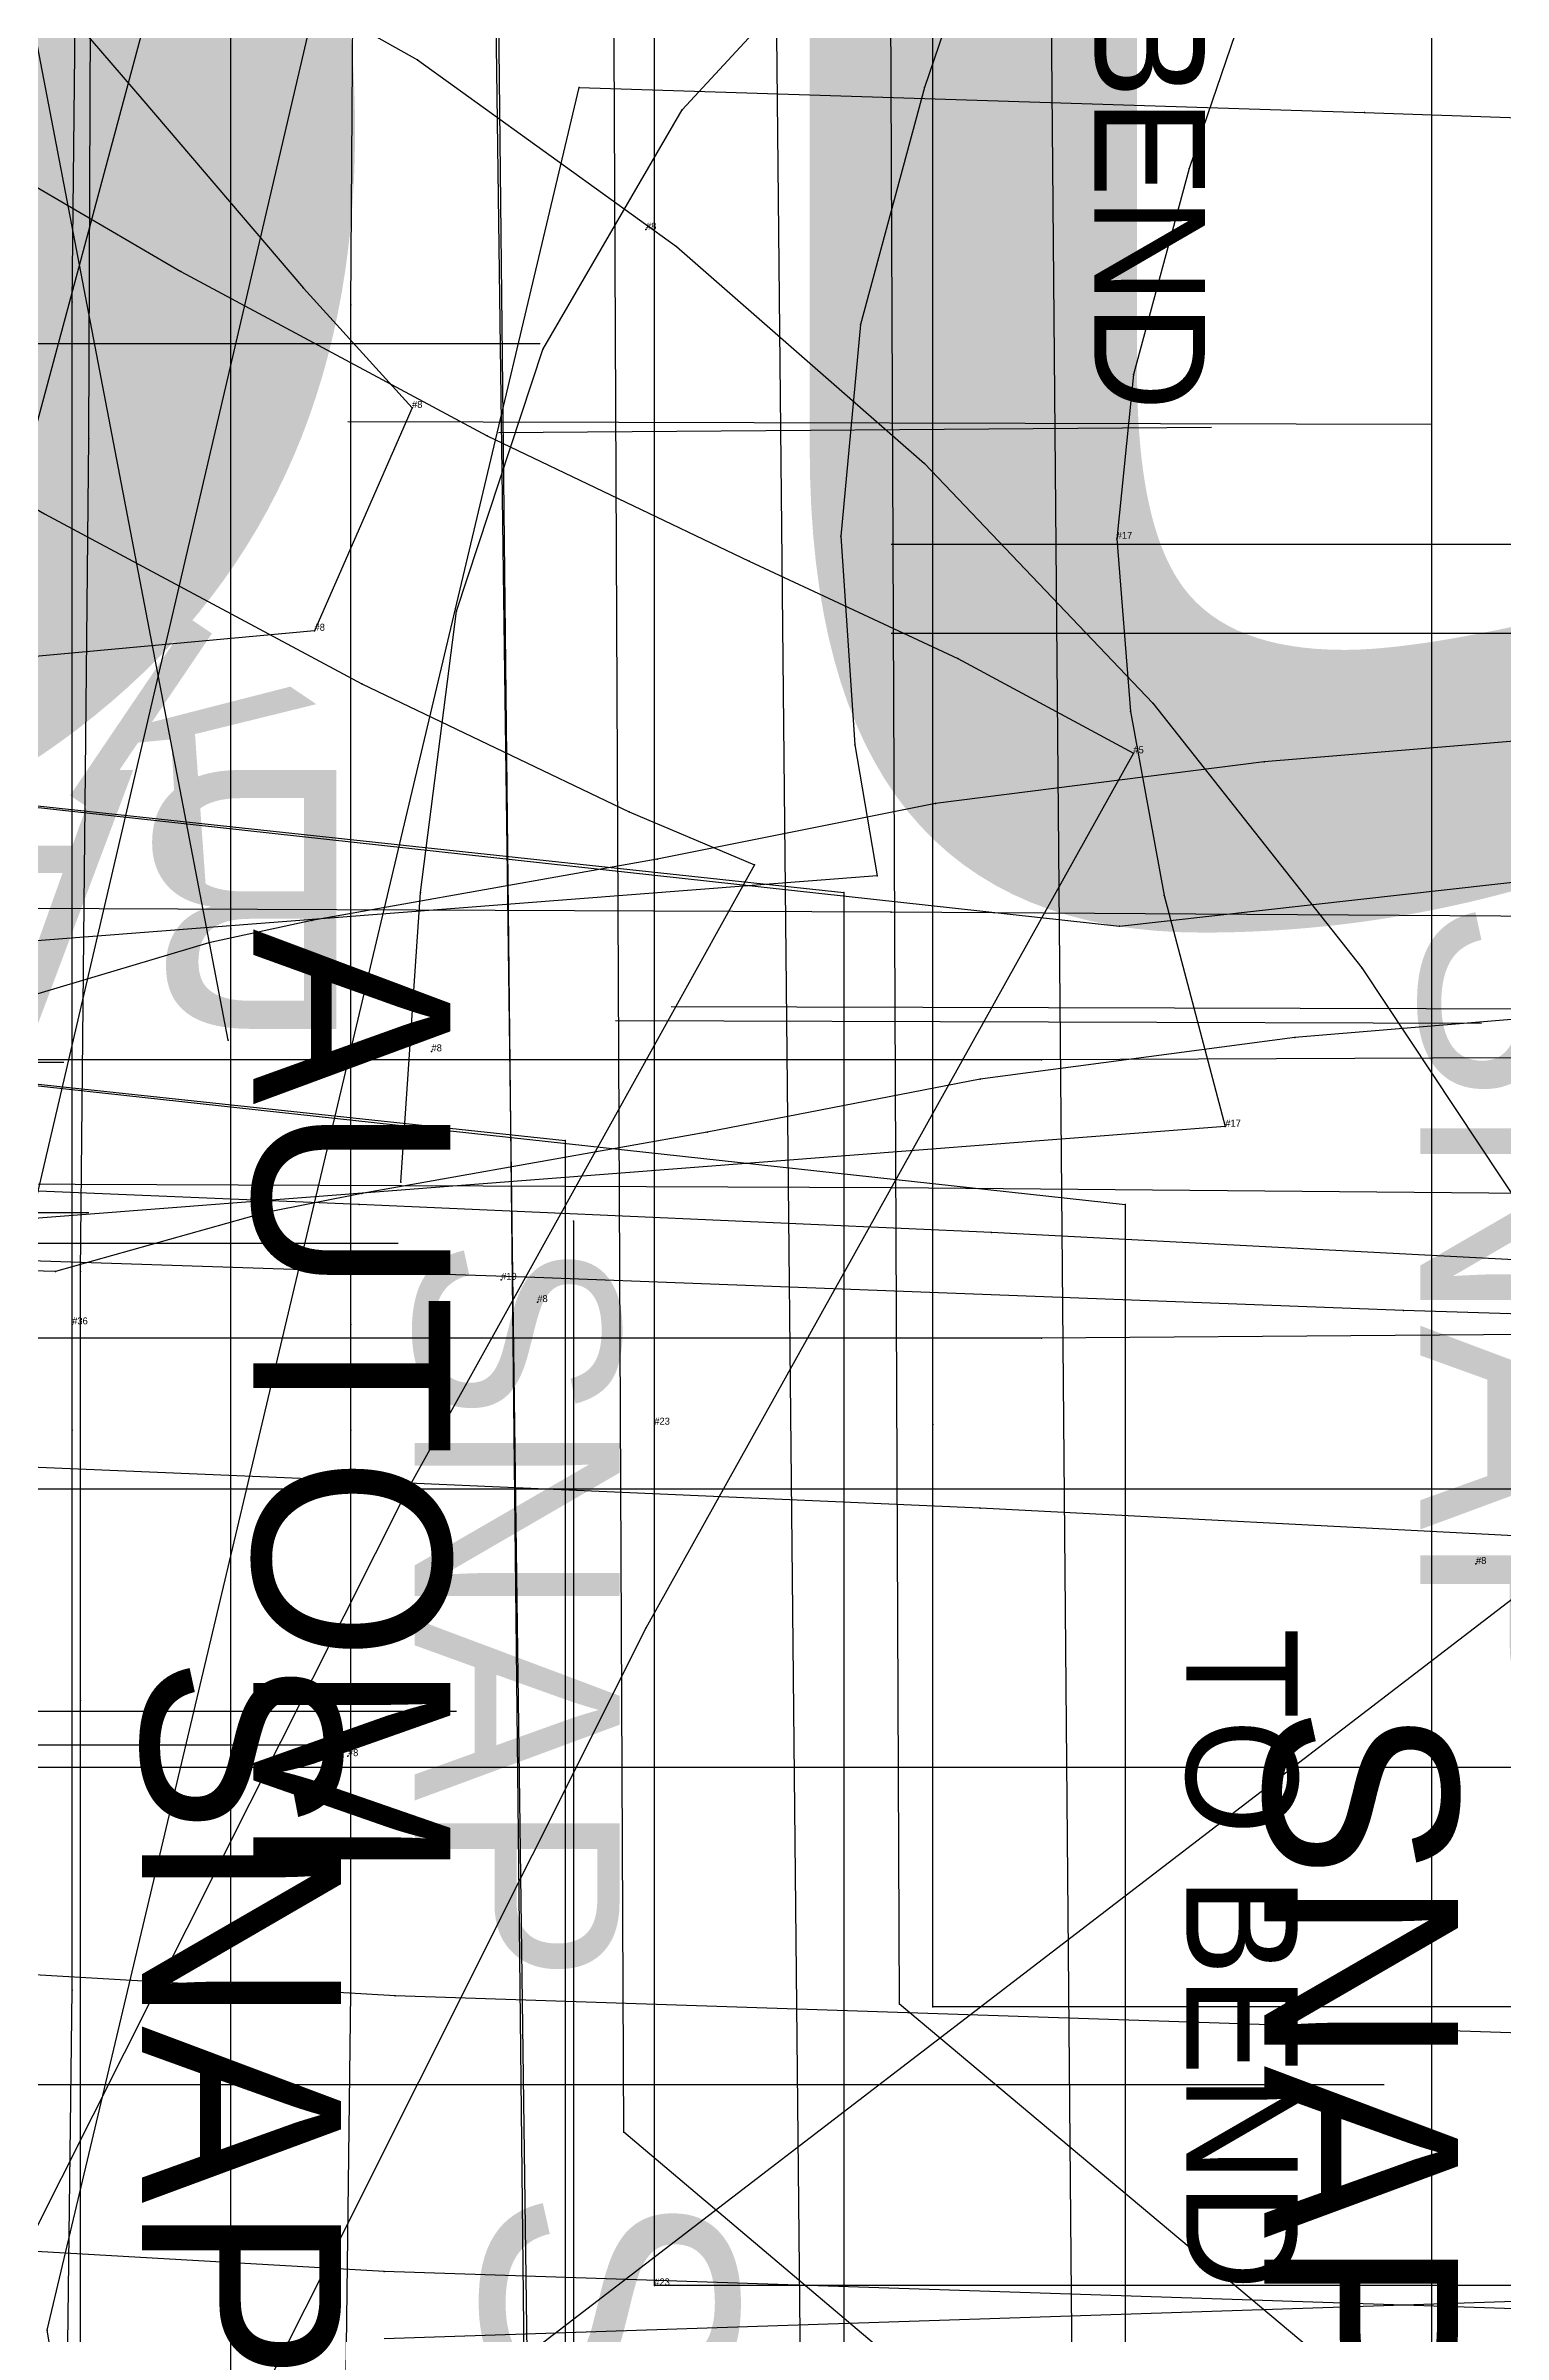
# Model space of a CAD drawing. Header units: metres. Extents: x -978 to 4188, y -881 to 1095.
# Drawn here: x 73 to 125.3, y 58.5 to 140.7 of the extents above; entities that cross this region are included whole.
import ezdxf

# ---------------------------------------------------------------- set-up
doc = ezdxf.new("R2010")
doc.units = ezdxf.units.M

# ---------------------------------------------------------------- blocks, each defined once
blk = doc.blocks.new('BACK 2P')
at = {"layer": '1'}
blk.add_lwpolyline([(264.6, 211.15), (267.7, 159.85), (271.5, 95.55), (273.6, 58.35), (274.1, 48.85), (254.3, 47.65), (241.3, 47.35), (215.9, 47.15), (163.6, 47.15), (78.4, 47.95), (-29.4, 49.15)], dxfattribs=at)
at = {"layer": '14'}
blk.add_lwpolyline([(254.7, 210.85), (257.8, 159.25), (261.6, 95.05), (263.7, 57.85), (253.9, 57.55), (241.2, 57.25), (215.9, 57.15), (163.6, 57.15), (78.4, 57.85), (-29.3, 59.05)], dxfattribs=at)
at = {"layer": '3'}
for p in [(215.9, 57.15), (215.9, 47.15)]:
    blk.add_point(p, dxfattribs=at)
at = {"layer": '84'}
blk.add_lwpolyline([(264.6, 211.15), (267.7, 159.85), (271.5, 95.55), (273.6, 58.35), (274.1, 48.85), (254.3, 47.65), (241.3, 47.35), (215.9, 47.15), (163.6, 47.15), (78.4, 47.95), (-29.4, 49.15)], dxfattribs=at)
at = {"layer": '87'}
blk.add_lwpolyline([(254.7, 210.85), (257.8, 159.25), (261.6, 95.05), (263.7, 57.85), (253.9, 57.55), (241.2, 57.25), (215.9, 57.15), (163.6, 57.15), (78.4, 57.85), (-29.3, 59.05)], dxfattribs=at)
blk = doc.blocks.new('BTTM BK 2P')
at = {"layer": '1'}
blk.add_lwpolyline([(220.6, 49.65), (210.6, 49.65), (165, 50.05), (68.3, 50.45), (-14.6, 50.25), (-55.9, 50.65), (-55.9, 60.65), (-55.9, 106.85), (-56.6, 169.35), (-58.3, 266.95), (-60.2, 333.45), (-61.7, 366.95), (-21.6, 366.95), (77.6, 366.85), (186.5, 366.55), (216.3, 366.35), (217.8, 305.55), (218.5, 276.75), (219.3, 241.95), (219.5, 237.25), (220.4, 169.25), (220.6, 106.45), (220.6, 59.35), (220.6, 49.65)], close=True, dxfattribs=at)
at = {"layer": '14'}
blk.add_lwpolyline([(210.6, 59.65), (165, 59.95), (68.3, 60.35), (-14.6, 60.15), (-15.9, 60.65), (-15.9, 107.05), (-16.7, 169.85), (-18.4, 267.75), (-20.3, 334.85), (-21.2, 356.95), (77.6, 356.95), (186.5, 356.65), (206.6, 356.55), (207.9, 305.35), (208.6, 276.55), (209.4, 241.95), (209.6, 236.95), (210.5, 169.15), (210.6, 106.45), (210.6, 59.65)], dxfattribs=at)
at = {"layer": '3'}
for p in [(165, 59.95), (165, 50.05)]:
    blk.add_point(p, dxfattribs=at)
at = {"layer": '84'}
blk.add_lwpolyline([(220.6, 49.65), (210.6, 49.65), (165, 50.05), (68.3, 50.45), (-14.6, 50.25), (-55.9, 50.65), (-55.9, 60.65), (-55.9, 106.85), (-56.6, 169.35), (-58.3, 266.95), (-60.2, 333.45), (-61.7, 366.95), (-21.6, 366.95), (77.6, 366.85), (186.5, 366.55), (216.3, 366.35), (217.8, 305.55), (218.5, 276.75), (219.3, 241.95), (219.5, 237.25), (220.4, 169.25), (220.6, 106.45), (220.6, 59.35), (220.6, 49.65)], close=True, dxfattribs=at)
at = {"layer": '87'}
blk.add_lwpolyline([(210.6, 59.65), (165, 59.95), (68.3, 60.35), (-14.6, 60.15), (-15.9, 60.65), (-15.9, 107.05), (-16.7, 169.85), (-18.4, 267.75), (-20.3, 334.85), (-21.2, 356.95), (77.6, 356.95), (186.5, 356.65), (206.6, 356.55), (207.9, 305.35), (208.6, 276.55), (209.4, 241.95), (209.6, 236.95), (210.5, 169.15), (210.6, 106.45), (210.6, 59.65)], dxfattribs=at)
at = {"layer": '15'}
blk.add_text('BACK CENTER', height=9.29091, rotation=180, dxfattribs=at).set_placement((146.1, 65.05))
blk = doc.blocks.new('OUTSIDE LACE BK 2P')
at = {"layer": '1'}
blk.add_lwpolyline([(108.6, 47.15), (77.5, 20.05), (47.1, 45.75), (46.6, 154.25), (109.7, 152.75), (108.6, 47.15)], close=True, dxfattribs=at)
at = {"layer": '13'}
blk.add_point((77.7, 66.15, 3), dxfattribs=at)
at = {"layer": '14'}
blk.add_lwpolyline([(98.8, 51.75), (77.5, 33.15), (57, 50.35), (56.6, 144.05), (99.6, 143.15), (98.8, 51.75)], dxfattribs=at)
at = {"layer": '2'}
for p in [(77.7, 66.15), (57, 50.35), (47.1, 45.75)]:
    blk.add_point(p, dxfattribs=at)
at = {"layer": '84'}
blk.add_lwpolyline([(108.6, 47.15), (77.5, 20.05), (47.1, 45.75), (46.6, 154.25), (109.7, 152.75), (108.6, 47.15)], close=True, dxfattribs=at)
at = {"layer": '87'}
blk.add_lwpolyline([(98.8, 51.75), (77.5, 33.15), (57, 50.35), (56.6, 144.05), (99.6, 143.15), (98.8, 51.75)], dxfattribs=at)
at = {"layer": '13'}
blk.add_text('#8', height=0.25, dxfattribs=at).set_placement((77.7, 66.15))
at = {"layer": '15'}
blk.add_text('SNAP', height=6.95, rotation=270, dxfattribs=at).set_placement((70.1, 61.05))
at = {"layer": '2'}
blk.add_text('#8', height=0.25, dxfattribs=at).set_placement((77.7, 66.15))
blk = doc.blocks.new('VELLUTO INSIDE LACE BK 2P')
at = {"layer": '1'}
blk.add_lwpolyline([(108.6, 47.15), (77.5, 20.05), (47.1, 45.75), (46.6, 154.25), (109.7, 152.75), (108.6, 47.15)], close=True, dxfattribs=at)
at = {"layer": '14'}
blk.add_lwpolyline([(98.8, 51.75), (77.5, 33.15), (57, 50.35), (56.6, 144.05), (99.6, 143.15), (98.8, 51.75)], dxfattribs=at)
at = {"layer": '2'}
for p in [(57, 50.35), (47.1, 45.75)]:
    blk.add_point(p, dxfattribs=at)
at = {"layer": '84'}
blk.add_lwpolyline([(108.6, 47.15), (77.5, 20.05), (47.1, 45.75), (46.6, 154.25), (109.7, 152.75), (108.6, 47.15)], close=True, dxfattribs=at)
at = {"layer": '87'}
blk.add_lwpolyline([(98.8, 51.75), (77.5, 33.15), (57, 50.35), (56.6, 144.05), (99.6, 143.15), (98.8, 51.75)], dxfattribs=at)
blk = doc.blocks.new('SHOULDER FRONT 2P')
at = {"layer": '1'}
blk.add_lwpolyline([(12.9, 76.95), (35.4, 120.85), (65.8, 179.55), (65.8, 179.55), (72.6, 174.55), (80.2, 169.45), (89.9, 163.45), (101.2, 156.85), (112.2, 150.95), (121.6, 146.45), (129.1, 142.95), (135.4, 139.55), (117.9, 108.15), (93.4, 59.25)], dxfattribs=at)
at = {"layer": '14'}
blk.add_lwpolyline([(69.2, 164.85), (74.9, 161.05), (84.8, 154.85), (96.3, 148.15), (107.7, 142.05), (117.3, 137.45), (121.8, 135.55), (109.3, 113.05), (84.5, 63.75), (67.5, 29.85), (62, 19.15), (57.4, 10.15), (48.2, -5.15), (44.4, -11.45), (26.5, -3.55), (5.6, 5.55), (-9.4, 11.55), (5.5, 40.45), (13.5, 56.25), (21.7, 72.45), (44.2, 116.35), (69.2, 164.85)], dxfattribs=at)
at = {"layer": '2'}
for p in [(135.4, 139.55), (121.8, 135.55), (109.3, 113.05), (117.9, 108.15), (117.9, 108.15)]:
    blk.add_point(p, dxfattribs=at)
at = {"layer": '3'}
for p in [(101.2, 156.85), (112.2, 150.95), (121.6, 146.45), (129.1, 142.95), (107.7, 142.05), (117.3, 137.45)]:
    blk.add_point(p, dxfattribs=at)
at = {"layer": '4'}
blk.add_point((117.9, 108.15, 2.5), dxfattribs=at)
at = {"layer": '5'}
blk.add_line((97.9, 123.05), (56.7, 123.05), dxfattribs=at)
at = {"layer": '7'}
blk.add_line((109, 121.95), (57.4, 121.95), dxfattribs=at)
at = {"layer": '84'}
blk.add_lwpolyline([(12.9, 76.95), (35.4, 120.85), (65.8, 179.55), (65.8, 179.55), (72.6, 174.55), (80.2, 169.45), (89.9, 163.45), (101.2, 156.85), (112.2, 150.95), (121.6, 146.45), (129.1, 142.95), (135.4, 139.55), (117.9, 108.15), (93.4, 59.25)], dxfattribs=at)
at = {"layer": '87'}
blk.add_lwpolyline([(69.2, 164.85), (74.9, 161.05), (84.8, 154.85), (96.3, 148.15), (107.7, 142.05), (117.3, 137.45), (121.8, 135.55), (109.3, 113.05), (84.5, 63.75), (67.5, 29.85), (62, 19.15), (57.4, 10.15), (48.2, -5.15), (44.4, -11.45), (26.5, -3.55), (5.6, 5.55), (-9.4, 11.55), (5.5, 40.45), (13.5, 56.25), (21.7, 72.45), (44.2, 116.35), (69.2, 164.85)], dxfattribs=at)
at = {"layer": '15'}
blk.add_text('NECK', height=7.6689, rotation=325.8955, dxfattribs=at).set_placement((78.6, 150.65))
at = {"layer": '2'}
blk.add_text('#5', height=0.25, dxfattribs=at).set_placement((135.4, 139.55))
blk = doc.blocks.new('LEFT FRONT 1P')
at = {"layer": '1'}
blk.add_lwpolyline([(291.1, 134.15), (282.2, 136.25), (275.6, 137.65), (269.6, 138.55), (264.8, 138.95), (254.8, 139.35), (247.5, 139.25), (240.7, 139.15), (235.1, 138.35), (223.4, 136.35), (212.8, 132.85), (202.7, 128.45), (193.9, 122.85), (186.2, 116.35), (180.5, 109.15), (176.6, 101.15), (173.8, 92.95), (171.8, 85.55), (171.2, 79.65), (171.7, 73.45), (172.9, 66.85), (175.1, 58.55), (13.2, 46.05)], dxfattribs=at)
at = {"layer": '14'}
blk.add_lwpolyline([(293.6, 143.75), (284.3, 145.95), (277.3, 147.35), (270.7, 148.35), (265.6, 148.75), (254.9, 149.25), (247.4, 149.15), (239.9, 148.95), (233.9, 148.15), (221, 145.95), (209.3, 142.05), (198.1, 137.15), (188, 130.85), (179.1, 123.25), (172.1, 114.45), (167.4, 104.95), (164.3, 95.85), (162, 87.35), (161.3, 79.75), (161.8, 72.25), (162.6, 67.55), (12.5, 55.95)], dxfattribs=at)
at = {"layer": '2'}
for p in [(161.3, 79.75), (171.2, 79.65), (171.2, 79.65), (162.6, 67.55), (175.1, 58.55)]:
    blk.add_point(p, dxfattribs=at)
at = {"layer": '3'}
for p in [(164.3, 95.85), (173.8, 92.95), (162, 87.35), (171.8, 85.55), (171.7, 73.45), (161.8, 72.25), (172.9, 66.85)]:
    blk.add_point(p, dxfattribs=at)
at = {"layer": '4'}
blk.add_point((171.2, 79.65, 2.5), dxfattribs=at)
at = {"layer": '84'}
blk.add_lwpolyline([(291.1, 134.15), (282.2, 136.25), (275.6, 137.65), (269.6, 138.55), (264.8, 138.95), (254.8, 139.35), (247.5, 139.25), (240.7, 139.15), (235.1, 138.35), (223.4, 136.35), (212.8, 132.85), (202.7, 128.45), (193.9, 122.85), (186.2, 116.35), (180.5, 109.15), (176.6, 101.15), (173.8, 92.95), (171.8, 85.55), (171.2, 79.65), (171.7, 73.45), (172.9, 66.85), (175.1, 58.55), (13.2, 46.05)], dxfattribs=at)
at = {"layer": '87'}
blk.add_lwpolyline([(293.6, 143.75), (284.3, 145.95), (277.3, 147.35), (270.7, 148.35), (265.6, 148.75), (254.9, 149.25), (247.4, 149.15), (239.9, 148.95), (233.9, 148.15), (221, 145.95), (209.3, 142.05), (198.1, 137.15), (188, 130.85), (179.1, 123.25), (172.1, 114.45), (167.4, 104.95), (164.3, 95.85), (162, 87.35), (161.3, 79.75), (161.8, 72.25), (162.6, 67.55), (12.5, 55.95)], dxfattribs=at)
at = {"layer": '2'}
for p in [(171.2, 79.65), (175.1, 58.55)]:
    blk.add_text('#17', height=0.25, dxfattribs=at).set_placement(p)
blk = doc.blocks.new('LEFT BTTM FRONT 1P')
at = {"layer": '1'}
blk.add_lwpolyline([(145.1, 214.65), (187.5, 216.05), (212.2, 216.75), (213.4, 188.55)], dxfattribs=at)
at = {"layer": '84'}
blk.add_lwpolyline([(145.1, 214.65), (187.5, 216.05), (212.2, 216.75), (213.4, 188.55)], dxfattribs=at)
blk = doc.blocks.new('UP HIGH POCKET FLAP 2P')
at = {"layer": '13'}
blk.add_point((59.1, 75.45, 3), dxfattribs=at)
at = {"layer": '14'}
blk.add_lwpolyline([(98, 139.65), (98, 13.85), (52.4, 13.85), (35.1, 75.55), (52.6, 140.65), (76.2, 140.15), (98, 139.65)], dxfattribs=at)
at = {"layer": '2'}
blk.add_point((59.1, 75.45), dxfattribs=at)
at = {"layer": '5'}
blk.add_line((90.1, 123.15), (64.5, 122.95), dxfattribs=at)
at = {"layer": '7'}
blk.add_line((98, 123.25), (59.1, 123.35), dxfattribs=at)
at = {"layer": '87'}
blk.add_lwpolyline([(98, 139.65), (98, 13.85), (52.4, 13.85), (35.1, 75.55), (52.6, 140.65), (76.2, 140.15), (98, 139.65)], dxfattribs=at)
at = {"layer": '13'}
blk.add_text('#8', height=0.25, dxfattribs=at).set_placement((59.1, 75.45))
at = {"layer": '15'}
blk.add_text('SNAP', height=7.15, rotation=270, dxfattribs=at).set_placement((51.7, 79.05))
at = {"layer": '2'}
blk.add_text('#8', height=0.25, dxfattribs=at).set_placement((59.1, 75.45))
blk = doc.blocks.new('VELLUTO UNDER HIGH POCKET FLAP 2P')
at = {"layer": '14'}
blk.add_lwpolyline([(98, 139.65), (98, 13.85), (52.4, 13.85), (35.1, 75.55), (52.6, 140.65), (76.2, 140.15), (98, 139.65)], dxfattribs=at)
at = {"layer": '5'}
blk.add_line((90.1, 123.15), (64.5, 122.95), dxfattribs=at)
at = {"layer": '7'}
blk.add_line((98, 123.25), (59.1, 123.35), dxfattribs=at)
at = {"layer": '87'}
blk.add_lwpolyline([(98, 139.65), (98, 13.85), (52.4, 13.85), (35.1, 75.55), (52.6, 140.65), (76.2, 140.15), (98, 139.65)], dxfattribs=at)
blk = doc.blocks.new('HIGH POCKET 2P')
at = {"layer": '13'}
blk.add_point((111, 88.65, 3), dxfattribs=at)
at = {"layer": '14'}
blk.add_lwpolyline([(129.3, 151.25), (130.4, 25.75)], dxfattribs=at)
at = {"layer": '2'}
blk.add_point((111, 88.65), dxfattribs=at)
at = {"layer": '5'}
blk.add_line((111.1, 123.05), (43.4, 123.05), dxfattribs=at)
at = {"layer": '8'}
blk.add_lwpolyline([(111, 23.05), (109.3, 150.85)], dxfattribs=at)
at = {"layer": '85'}
blk.add_lwpolyline([(111, 23.05), (109.3, 150.85)], dxfattribs=at)
at = {"layer": '87'}
blk.add_lwpolyline([(129.3, 151.25), (130.4, 25.75)], dxfattribs=at)
at = {"layer": '13'}
blk.add_text('#8', height=0.25, dxfattribs=at).set_placement((111, 88.65))
at = {"layer": '15'}
for s, height, p in [('TO BEND', 3.971429, (131, 144.25)), ('SNAP', 7.35, (106.6, 90.95))]:
    blk.add_text(s, height=height, rotation=270, dxfattribs=at).set_placement(p)
at = {"layer": '2'}
blk.add_text('#8', height=0.25, dxfattribs=at).set_placement((111, 88.65))
blk = doc.blocks.new('LINING HIGH POCKET 2P')
at = {"layer": '1'}
blk.add_lwpolyline([(-20.1, 48.55), (-20.4, 53.95), (-20.4, 130.35), (-19.8, 139.15), (-18.9, 145.75), (-17.7, 149.95), (-16.6, 152.35), (-15.2, 154.55), (-13.6, 157.25), (-8.6, 163.95), (-0.3, 168.15), (3.8, 170.85), (9.7, 172.85), (15.2, 173.55), (21.9, 173.05), (27.8, 172.55), (32.5, 171.95), (119.3, 162.45), (120.8, 15.05)], dxfattribs=at)
at = {"layer": '14'}
blk.add_lwpolyline([(-10.2, 49.05), (-10.4, 54.25), (-10.4, 130.05), (-9.900001, 138.15), (-9.1, 143.75), (-8.400001, 146.55), (-7.9, 147.65), (-6.7, 149.35), (-5.2, 152.05), (-2.3, 156.55), (4.7, 159.55), (8.1, 161.95), (11.9, 163.15), (15.5, 163.65), (21.2, 163.15), (26.8, 162.65), (31.4, 162.05), (109.4, 153.55), (110.8, 24.25)], dxfattribs=at)
at = {"layer": '84'}
blk.add_lwpolyline([(-20.1, 48.55), (-20.4, 53.95), (-20.4, 130.35), (-19.8, 139.15), (-18.9, 145.75), (-17.7, 149.95), (-16.6, 152.35), (-15.2, 154.55), (-13.6, 157.25), (-8.6, 163.95), (-0.3, 168.15), (3.8, 170.85), (9.7, 172.85), (15.2, 173.55), (21.9, 173.05), (27.8, 172.55), (32.5, 171.95), (119.3, 162.45), (120.8, 15.05)], dxfattribs=at)
at = {"layer": '87'}
blk.add_lwpolyline([(-10.2, 49.05), (-10.4, 54.25), (-10.4, 130.05), (-9.900001, 138.15), (-9.1, 143.75), (-8.400001, 146.55), (-7.9, 147.65), (-6.7, 149.35), (-5.2, 152.05), (-2.3, 156.55), (4.7, 159.55), (8.1, 161.95), (11.9, 163.15), (15.5, 163.65), (21.2, 163.15), (26.8, 162.65), (31.4, 162.05), (109.4, 153.55), (110.8, 24.25)], dxfattribs=at)
blk = doc.blocks.new('UP POCKET FLAP 2P')
at = {"layer": '1'}
blk.add_lwpolyline([(121.9, 164.45), (122, -17.45), (47.2, -17.05), (31.6, 76.45), (52.7, 166.85), (88.7, 165.65), (121.9, 164.45)], close=True, dxfattribs=at)
at = {"layer": '14'}
blk.add_lwpolyline([(112, 154.95), (112, -7.45), (55.7, -7.25), (41.4, 76.15), (60.5, 156.65), (88.7, 155.75), (112, 154.95)], dxfattribs=at)
at = {"layer": '2'}
for p in [(60.5, 156.65), (88.7, 155.75), (41.4, 76.15)]:
    blk.add_point(p, dxfattribs=at)
at = {"layer": '5'}
blk.add_line((92.9, 123.05), (61.8, 123.15), dxfattribs=at)
at = {"layer": '7'}
blk.add_line((102.9, 123.55), (63.8, 123.65), dxfattribs=at)
at = {"layer": '84'}
blk.add_lwpolyline([(121.9, 164.45), (122, -17.45), (47.2, -17.05), (31.6, 76.45), (52.7, 166.85), (88.7, 165.65), (121.9, 164.45)], close=True, dxfattribs=at)
at = {"layer": '87'}
blk.add_lwpolyline([(112, 154.95), (112, -7.45), (55.7, -7.25), (41.4, 76.15), (60.5, 156.65), (88.7, 155.75), (112, 154.95)], dxfattribs=at)
at = {"layer": '15'}
blk.add_text('SNAP', height=9.1501, rotation=270.3131, dxfattribs=at).set_placement((57, 81.25))
blk = doc.blocks.new('VELLUTO UNDER POCKET FLAP 2P')
at = {"layer": '1'}
blk.add_lwpolyline([(121.9, 164.45), (122, -17.45), (47.2, -17.05), (31.6, 76.45), (52.7, 166.85), (88.7, 165.65), (121.9, 164.45)], close=True, dxfattribs=at)
at = {"layer": '14'}
blk.add_lwpolyline([(112, 154.95), (112, -7.45), (55.7, -7.25), (41.4, 76.15), (60.5, 156.65), (88.7, 155.75), (112, 154.95)], dxfattribs=at)
at = {"layer": '2'}
for p in [(60.5, 156.65), (88.7, 155.75), (41.4, 76.15)]:
    blk.add_point(p, dxfattribs=at)
at = {"layer": '5'}
blk.add_line((92.9, 123.05), (61.8, 123.15), dxfattribs=at)
at = {"layer": '7'}
blk.add_line((102.9, 123.55), (63.8, 123.65), dxfattribs=at)
at = {"layer": '84'}
blk.add_lwpolyline([(121.9, 164.45), (122, -17.45), (47.2, -17.05), (31.6, 76.45), (52.7, 166.85), (88.7, 165.65), (121.9, 164.45)], close=True, dxfattribs=at)
at = {"layer": '87'}
blk.add_lwpolyline([(112, 154.95), (112, -7.45), (55.7, -7.25), (41.4, 76.15), (60.5, 156.65), (88.7, 155.75), (112, 154.95)], dxfattribs=at)
blk = doc.blocks.new('POCKET 2P')
at = {"layer": '1'}
blk.add_lwpolyline([(-41.9, 91.65), (-41.9, 118.85), (-41.6, 128.85), (-40.5, 135.25), (-38.5, 140.25), (-36.5, 145.95), (-34.2, 149.05), (-29.3, 155.75), (-18.7, 161.25), (-15.6, 163.05), (-11.6, 165.05), (-6, 166.95), (2, 167.85), (9.3, 167.55), (15.4, 166.95), (21.1, 166.35), (89.6, 159.45), (153.4, 152.45), (185.6, 156.05), (185.6, 156.05), (185.6, -35.05)], dxfattribs=at)
at = {"layer": '14'}
for points in [[(153.6, 142.45), (153.6, -21.25)], [(-31.9, 91.65), (-31.9, 118.75), (-31.7, 127.95), (-31, 132.55), (-29.2, 136.75), (-27.8, 141.35), (-26.2, 143.15), (-23, 148.35), (-14.3, 152.45), (-10.9, 154.25), (-7.8, 155.85), (-3.8, 157.25), (2.4, 157.95), (8.7, 157.65), (14.5, 157.05), (20.1, 156.45), (88.6, 149.55), (153.6, 142.45)]]:
    blk.add_lwpolyline(points, dxfattribs=at)
at = {"layer": '2'}
for p in [(153.4, 152.45), (153.4, 152.45), (153.6, 142.45), (153.6, 142.45), (133.8, 141.85)]:
    blk.add_point(p, dxfattribs=at)
at = {"layer": '4'}
blk.add_point((153.4, 152.45, 2.5), dxfattribs=at)
at = {"layer": '5'}
blk.add_line((125.1, 123.05), (29.4, 123.05), dxfattribs=at)
at = {"layer": '7'}
blk.add_line((129.6, 124.25), (32.4, 124.25), dxfattribs=at)
at = {"layer": '8'}
blk.add_lwpolyline([(133.8, 141.85), (133.8, -22.75)], dxfattribs=at)
at = {"layer": '84'}
blk.add_lwpolyline([(-41.9, 91.65), (-41.9, 118.85), (-41.6, 128.85), (-40.5, 135.25), (-38.5, 140.25), (-36.5, 145.95), (-34.2, 149.05), (-29.3, 155.75), (-18.7, 161.25), (-15.6, 163.05), (-11.6, 165.05), (-6, 166.95), (2, 167.85), (9.3, 167.55), (15.4, 166.95), (21.1, 166.35), (89.6, 159.45), (153.4, 152.45), (185.6, 156.05), (185.6, 156.05), (185.6, -35.05)], dxfattribs=at)
at = {"layer": '85'}
blk.add_lwpolyline([(133.8, 141.85), (133.8, -22.75)], dxfattribs=at)
at = {"layer": '87'}
for points in [[(153.6, 142.45), (153.6, -21.25)], [(-31.9, 91.65), (-31.9, 118.75), (-31.7, 127.95), (-31, 132.55), (-29.2, 136.75), (-27.8, 141.35), (-26.2, 143.15), (-23, 148.35), (-14.3, 152.45), (-10.9, 154.25), (-7.8, 155.85), (-3.8, 157.25), (2.4, 157.95), (8.7, 157.65), (14.5, 157.05), (20.1, 156.45), (88.6, 149.55), (153.6, 142.45)]]:
    blk.add_lwpolyline(points, dxfattribs=at)
at = {"layer": '15'}
blk.add_text('TO BEND', height=4, rotation=270, dxfattribs=at).set_placement((155.8, 127.25))
blk = doc.blocks.new('LINING POCKET 2P')
at = {"layer": '1'}
blk.add_lwpolyline([(-41.9, 91.65), (-41.9, 118.85), (-41.6, 128.85), (-40.5, 135.25), (-38.5, 140.25), (-36.5, 145.95), (-34.2, 149.05), (-29.3, 155.75), (-18.7, 161.25), (-15.6, 163.05), (-11.6, 165.05), (-6, 166.95), (2, 167.85), (9.3, 167.55), (15.4, 166.95), (21.1, 166.35), (89.6, 159.45), (143.5, 153.65), (143.5, -32.05)], dxfattribs=at)
at = {"layer": '14'}
blk.add_lwpolyline([(-31.9, 91.65), (-31.9, 118.75), (-31.7, 127.95), (-31, 132.55), (-29.2, 136.75), (-27.8, 141.35), (-26.2, 143.15), (-23, 148.35), (-14.3, 152.45), (-10.9, 154.25), (-7.8, 155.85), (-3.8, 157.25), (2.4, 157.95), (8.7, 157.65), (14.5, 157.05), (20.1, 156.45), (88.6, 149.55), (133.5, 144.75), (133.5, -22.85)], dxfattribs=at)
at = {"layer": '2'}
for p in [(143.5, 153.65), (133.5, 144.75)]:
    blk.add_point(p, dxfattribs=at)
at = {"layer": '84'}
blk.add_lwpolyline([(-41.9, 91.65), (-41.9, 118.85), (-41.6, 128.85), (-40.5, 135.25), (-38.5, 140.25), (-36.5, 145.95), (-34.2, 149.05), (-29.3, 155.75), (-18.7, 161.25), (-15.6, 163.05), (-11.6, 165.05), (-6, 166.95), (2, 167.85), (9.3, 167.55), (15.4, 166.95), (21.1, 166.35), (89.6, 159.45), (143.5, 153.65), (143.5, -32.05)], dxfattribs=at)
at = {"layer": '87'}
blk.add_lwpolyline([(-31.9, 91.65), (-31.9, 118.75), (-31.7, 127.95), (-31, 132.55), (-29.2, 136.75), (-27.8, 141.35), (-26.2, 143.15), (-23, 148.35), (-14.3, 152.45), (-10.9, 154.25), (-7.8, 155.85), (-3.8, 157.25), (2.4, 157.95), (8.7, 157.65), (14.5, 157.05), (20.1, 156.45), (88.6, 149.55), (133.5, 144.75), (133.5, -22.85)], dxfattribs=at)
blk = doc.blocks.new('UNDER SLEEVE 2P')
at = {"layer": '1'}
blk.add_lwpolyline([(117.5, 200.95), (123.6, 193.55), (130.1, 186.95), (137.7, 179.95), (149.1, 168.85), (161.7, 156.45), (173.2, 144.85), (183.3, 134.35), (193.8, 123.25), (205.2, 110.85), (216.2, 98.35), (224.9, 88.25), (230.7, 81.45), (234.6, 77.15), (231.1, 69.15), (185.4, 64.95), (143.3, 61.65), (110.8, 59.85), (47.2, 55.35), (-12.2, 52.15)], dxfattribs=at)
at = {"layer": '2'}
for p in [(234.6, 77.15), (231.1, 69.15)]:
    blk.add_point(p, dxfattribs=at)
at = {"layer": '3'}
for p in [(224.9, 88.25), (230.7, 81.45)]:
    blk.add_point(p, dxfattribs=at)
at = {"layer": '84'}
blk.add_lwpolyline([(117.5, 200.95), (123.6, 193.55), (130.1, 186.95), (137.7, 179.95), (149.1, 168.85), (161.7, 156.45), (173.2, 144.85), (183.3, 134.35), (193.8, 123.25), (205.2, 110.85), (216.2, 98.35), (224.9, 88.25), (230.7, 81.45), (234.6, 77.15), (231.1, 69.15), (185.4, 64.95), (143.3, 61.65), (110.8, 59.85), (47.2, 55.35), (-12.2, 52.15)], dxfattribs=at)
at = {"layer": '2'}
for p in [(234.6, 77.15), (231.1, 69.15)]:
    blk.add_text('#8', height=0.25, dxfattribs=at).set_placement(p)
blk = doc.blocks.new('UNDR SLV 2P')
at = {"layer": '1'}
blk.add_lwpolyline([(218, 50.45), (186.3, 51.25), (168, 51.75), (148.6, 52.75), (125.9, 53.75), (90, 55.25), (59.6, 56.15), (58.8, 35.45), (-42.1, 38.25), (-40.9, 68.55), (-35.7, 168.25), (-1.6, 175.25), (26.5, 180.75), (49.1, 184.85), (139.1, 201.75), (184.5, 209.95), (195.7, 156.55), (218, 50.45)], close=True, dxfattribs=at)
at = {"layer": '13'}
for p in [(136.6, 98.65, 3), (128.9, 69.15, 3)]:
    blk.add_point(p, dxfattribs=at)
at = {"layer": '14'}
blk.add_lwpolyline([(50.1, 66.25), (49.3, 45.65), (-31.8, 47.85), (-31, 68.55), (-26.2, 160.05), (0.4, 165.45), (28.3, 170.95), (50.9, 175.05), (140.8, 191.95), (176.7, 198.45), (186, 154.55), (205.7, 60.75), (186.5, 61.15), (168, 61.65), (149, 62.65), (126.3, 63.65), (90.3, 65.15), (50.1, 66.25)], dxfattribs=at)
at = {"layer": '2'}
for p in [(136.6, 98.65), (128.9, 69.15), (127.8, 64.45)]:
    blk.add_point(p, dxfattribs=at)
at = {"layer": '3'}
for p in [(137.9, 102.95), (132.9, 94.35), (129.8, 84.95), (128.5, 74.85), (126.3, 63.65), (149, 62.65), (125.9, 53.75), (148.6, 52.75)]:
    blk.add_point(p, dxfattribs=at)
at = {"layer": '8'}
blk.add_lwpolyline([(127.8, 64.45), (128.5, 74.85), (129.8, 84.95), (132.9, 94.35), (137.9, 102.95), (144, 109.55), (150.2, 113.85), (156.1, 116.25), (162.1, 117.95), (167.8, 119.05), (173.8, 119.65), (180.5, 120.45), (193.1, 120.85)], dxfattribs=at)
at = {"layer": '84'}
blk.add_lwpolyline([(218, 50.45), (186.3, 51.25), (168, 51.75), (148.6, 52.75), (125.9, 53.75), (90, 55.25), (59.6, 56.15), (58.8, 35.45), (-42.1, 38.25), (-40.9, 68.55), (-35.7, 168.25), (-1.6, 175.25), (26.5, 180.75), (49.1, 184.85), (139.1, 201.75), (184.5, 209.95), (195.7, 156.55), (218, 50.45)], close=True, dxfattribs=at)
at = {"layer": '85'}
blk.add_lwpolyline([(127.8, 64.45), (128.5, 74.85), (129.8, 84.95), (132.9, 94.35), (137.9, 102.95), (144, 109.55), (150.2, 113.85), (156.1, 116.25), (162.1, 117.95), (167.8, 119.05), (173.8, 119.65), (180.5, 120.45), (193.1, 120.85)], dxfattribs=at)
at = {"layer": '87'}
blk.add_lwpolyline([(50.1, 66.25), (49.3, 45.65), (-31.8, 47.85), (-31, 68.55), (-26.2, 160.05), (0.4, 165.45), (28.3, 170.95), (50.9, 175.05), (140.8, 191.95), (176.7, 198.45), (186, 154.55), (205.7, 60.75), (186.5, 61.15), (168, 61.65), (149, 62.65), (126.3, 63.65), (90.3, 65.15), (50.1, 66.25)], dxfattribs=at)
at = {"layer": '13'}
for p in [(136.6, 98.65), (128.9, 69.15)]:
    blk.add_text('#8', height=0.25, dxfattribs=at).set_placement(p)
at = {"layer": '2'}
for p in [(136.6, 98.65), (128.9, 69.15)]:
    blk.add_text('#8', height=0.25, dxfattribs=at).set_placement(p)
blk = doc.blocks.new('PATCH SLEEVE 2P')
at = {"layer": '1'}
blk.add_lwpolyline([(181.1, 65.35), (177.9, 63.65), (174, 61.95), (170, 60.55), (165.4, 59.35), (159, 58.55), (150.2, 57.65), (139.4, 56.75), (128.1, 55.25), (118.3, 53.35), (105.9, 51.15), (102.4, 50.45), (94.9, 48.35), (87.6, 48.55), (65.7, 51.45), (48.7, 53.45), (36.9, 54.75)], dxfattribs=at)
at = {"layer": '14'}
blk.add_lwpolyline([(182.1, 78.85), (179.9, 77.05), (177.5, 75.05), (175.9, 73.85), (173.6, 72.65), (170.4, 71.25), (167.1, 70.05), (163.5, 69.15), (157.9, 68.45), (149.3, 67.55), (138.3, 66.65), (126.5, 65.15), (116.5, 63.15), (104.1, 60.95), (100.4, 60.15), (93.7, 58.15), (87.9, 58.45), (66.9, 61.35), (49.8, 63.35), (38.2, 64.65)], dxfattribs=at)
at = {"layer": '2'}
for p in [(100.4, 60.15), (101.1, 56.65), (102.4, 50.45), (102.4, 50.45), (94.9, 48.35)]:
    blk.add_point(p, dxfattribs=at)
at = {"layer": '3'}
for p in [(138.3, 66.65), (126.5, 65.15), (116.5, 63.15), (104.1, 60.95), (139.4, 56.75), (128.1, 55.25), (118.3, 53.35), (105.9, 51.15)]:
    blk.add_point(p, dxfattribs=at)
at = {"layer": '4'}
blk.add_point((102.4, 50.45, 2.5), dxfattribs=at)
at = {"layer": '8'}
blk.add_lwpolyline([(101.1, 56.65), (92.8, 99.85), (88.1, 59.05)], dxfattribs=at)
at = {"layer": '84'}
blk.add_lwpolyline([(181.1, 65.35), (177.9, 63.65), (174, 61.95), (170, 60.55), (165.4, 59.35), (159, 58.55), (150.2, 57.65), (139.4, 56.75), (128.1, 55.25), (118.3, 53.35), (105.9, 51.15), (102.4, 50.45), (94.9, 48.35), (87.6, 48.55), (65.7, 51.45), (48.7, 53.45), (36.9, 54.75)], dxfattribs=at)
at = {"layer": '85'}
blk.add_lwpolyline([(101.1, 56.65), (92.8, 99.85), (88.1, 59.05)], dxfattribs=at)
at = {"layer": '87'}
blk.add_lwpolyline([(182.1, 78.85), (179.9, 77.05), (177.5, 75.05), (175.9, 73.85), (173.6, 72.65), (170.4, 71.25), (167.1, 70.05), (163.5, 69.15), (157.9, 68.45), (149.3, 67.55), (138.3, 66.65), (126.5, 65.15), (116.5, 63.15), (104.1, 60.95), (100.4, 60.15), (93.7, 58.15), (87.9, 58.45), (66.9, 61.35), (49.8, 63.35), (38.2, 64.65)], dxfattribs=at)
blk = doc.blocks.new('UP WRIST 2P')
at = {"layer": '1'}
blk.add_lwpolyline([(119.4, 30.15), (88, 30.15), (47.4, 30.15), (47.4, 61.05), (47.4, 360.75), (47.4, 388.65), (61.4, 402.15), (105.4, 402.15), (119.4, 388.65), (119.4, 360.75), (119.4, 296.55), (119.4, 261.75), (119.4, 151.95), (119.4, 61.05), (119.4, 30.15)], close=True, dxfattribs=at)
at = {"layer": '14'}
blk.add_lwpolyline([(109.4, 40.15), (88, 40.15), (57.4, 40.15), (57.4, 61.05), (57.4, 360.75), (57.4, 384.45), (65.2, 392.15), (101.5, 392.15), (109.4, 384.55), (109.4, 360.75), (109.4, 296.55), (109.4, 261.75), (109.4, 151.95), (109.4, 61.05), (109.4, 40.15)], dxfattribs=at)
at = {"layer": '2'}
for p in [(47.4, 61.05), (47.4, 61.05), (57.4, 61.05), (57.4, 40.15), (47.4, 30.15)]:
    blk.add_point(p, dxfattribs=at)
at = {"layer": '4'}
blk.add_point((47.4, 61.05, 2.5), dxfattribs=at)
at = {"layer": '84'}
blk.add_lwpolyline([(119.4, 30.15), (88, 30.15), (47.4, 30.15), (47.4, 61.05), (47.4, 360.75), (47.4, 388.65), (61.4, 402.15), (105.4, 402.15), (119.4, 388.65), (119.4, 360.75), (119.4, 296.55), (119.4, 261.75), (119.4, 151.95), (119.4, 61.05), (119.4, 30.15)], close=True, dxfattribs=at)
at = {"layer": '87'}
blk.add_lwpolyline([(109.4, 40.15), (88, 40.15), (57.4, 40.15), (57.4, 61.05), (57.4, 360.75), (57.4, 384.45), (65.2, 392.15), (101.5, 392.15), (109.4, 384.55), (109.4, 360.75), (109.4, 296.55), (109.4, 261.75), (109.4, 151.95), (109.4, 61.05), (109.4, 40.15)], dxfattribs=at)
at = {"layer": '15'}
blk.add_text('SNAP', height=8.25, rotation=270, dxfattribs=at).set_placement((74.9, 79.95))
at = {"layer": '2'}
for p in [(47.4, 61.05), (47.4, 30.15)]:
    blk.add_text('#23', height=0.25, dxfattribs=at).set_placement(p)
blk = doc.blocks.new('VELLUTO UNDER WRIST 2P')
at = {"layer": '1'}
blk.add_lwpolyline([(119.4, 30.15), (88, 30.15), (47.4, 30.15), (47.4, 61.05), (47.4, 360.75), (47.4, 388.65), (61.4, 402.15), (105.4, 402.15), (119.4, 388.65), (119.4, 360.75), (119.4, 296.55), (119.4, 261.75), (119.4, 151.95), (119.4, 61.05), (119.4, 30.15)], close=True, dxfattribs=at)
at = {"layer": '14'}
blk.add_lwpolyline([(109.4, 40.15), (88, 40.15), (57.4, 40.15), (57.4, 61.05), (57.4, 360.75), (57.4, 384.45), (65.2, 392.15), (101.5, 392.15), (109.4, 384.55), (109.4, 360.75), (109.4, 296.55), (109.4, 261.75), (109.4, 151.95), (109.4, 61.05), (109.4, 40.15)], dxfattribs=at)
at = {"layer": '2'}
for p in [(47.4, 61.05), (47.4, 61.05), (57.4, 61.05), (57.4, 40.15), (47.4, 30.15)]:
    blk.add_point(p, dxfattribs=at)
at = {"layer": '4'}
blk.add_point((47.4, 61.05, 2.5), dxfattribs=at)
at = {"layer": '84'}
blk.add_lwpolyline([(119.4, 30.15), (88, 30.15), (47.4, 30.15), (47.4, 61.05), (47.4, 360.75), (47.4, 388.65), (61.4, 402.15), (105.4, 402.15), (119.4, 388.65), (119.4, 360.75), (119.4, 296.55), (119.4, 261.75), (119.4, 151.95), (119.4, 61.05), (119.4, 30.15)], close=True, dxfattribs=at)
at = {"layer": '87'}
blk.add_lwpolyline([(109.4, 40.15), (88, 40.15), (57.4, 40.15), (57.4, 61.05), (57.4, 360.75), (57.4, 384.45), (65.2, 392.15), (101.5, 392.15), (109.4, 384.55), (109.4, 360.75), (109.4, 296.55), (109.4, 261.75), (109.4, 151.95), (109.4, 61.05), (109.4, 40.15)], dxfattribs=at)
at = {"layer": '2'}
for p in [(47.4, 61.05), (47.4, 30.15)]:
    blk.add_text('#23', height=0.25, dxfattribs=at).set_placement(p)
blk = doc.blocks.new('OUTSIDE COLLAR 1P')
at = {"layer": '14'}
blk.add_lwpolyline([(42.1, 12.05), (42.1, 56.15), (42.1, 93.25), (42.1, 123.05), (42.1, 152.85), (42.1, 189.95), (42.1, 234.05), (42.1, 249.45), (42.4, 279.35), (42.6, 330.45), (43, 388.85), (113.1, 388.45), (112.7, 341.75), (112.5, 280.15), (112.1, 207.85), (112.1, 123.05), (112.1, 38.25), (112.5, -34.05)], dxfattribs=at)
at = {"layer": '2'}
blk.add_point((42.1, 234.05), dxfattribs=at)
at = {"layer": '3'}
for p in [(42.4, 279.35), (42.1, 249.45)]:
    blk.add_point(p, dxfattribs=at)
at = {"layer": '87'}
blk.add_lwpolyline([(42.1, 12.05), (42.1, 56.15), (42.1, 93.25), (42.1, 123.05), (42.1, 152.85), (42.1, 189.95), (42.1, 234.05), (42.1, 249.45), (42.4, 279.35), (42.6, 330.45), (43, 388.85), (113.1, 388.45), (112.7, 341.75), (112.5, 280.15), (112.1, 207.85), (112.1, 123.05), (112.1, 38.25), (112.5, -34.05)], dxfattribs=at)
blk = doc.blocks.new('VELLUTO INSIDE COLLAR 1P')
at = {"layer": '14'}
blk.add_lwpolyline([(42.1, 12.05), (42.1, 56.15), (42.1, 93.25), (42.1, 123.05), (42.1, 152.85), (42.1, 189.95), (42.1, 234.05), (42.1, 249.45), (42.4, 279.35), (42.6, 330.45), (43, 388.85), (113.1, 388.45), (112.7, 341.75), (112.5, 280.15), (112.1, 207.85), (112.1, 123.05), (112.1, 38.25), (112.5, -34.05)], dxfattribs=at)
at = {"layer": '2'}
blk.add_point((42.1, 234.05), dxfattribs=at)
at = {"layer": '3'}
for p in [(42.4, 279.35), (42.1, 249.45)]:
    blk.add_point(p, dxfattribs=at)
at = {"layer": '87'}
blk.add_lwpolyline([(42.1, 12.05), (42.1, 56.15), (42.1, 93.25), (42.1, 123.05), (42.1, 152.85), (42.1, 189.95), (42.1, 234.05), (42.1, 249.45), (42.4, 279.35), (42.6, 330.45), (43, 388.85), (113.1, 388.45), (112.7, 341.75), (112.5, 280.15), (112.1, 207.85), (112.1, 123.05), (112.1, 38.25), (112.5, -34.05)], dxfattribs=at)
blk = doc.blocks.new('POCKET INSD 2P')
at = {"layer": '1'}
blk.add_lwpolyline([(39.8, 179.25), (104.6, 179.35), (104.8, 158.15), (104.8, 22.05), (104.8, -0.25), (39.8, -0.25), (39.8, 109.25), (39.8, 179.25)], close=True, dxfattribs=at)
at = {"layer": '2'}
blk.add_point((39.8, 109.25), dxfattribs=at)
blk.add_point((39.8, 109.25), dxfattribs=at)
at = {"layer": '4'}
blk.add_point((39.8, 109.25, 2.5), dxfattribs=at)
at = {"layer": '5'}
blk.add_line((91.1, 123.05), (63.5, 123.05), dxfattribs=at)
at = {"layer": '7'}
blk.add_line((91.1, 119.85), (63.5, 119.85), dxfattribs=at)
at = {"layer": '84'}
blk.add_lwpolyline([(39.8, 179.25), (104.6, 179.35), (104.8, 158.15), (104.8, 22.05), (104.8, -0.25), (39.8, -0.25), (39.8, 109.25), (39.8, 179.25)], close=True, dxfattribs=at)
blk = doc.blocks.new('DETACHABLE REV NYLON BK 1P')
at = {"layer": '8'}
blk.add_lwpolyline([(385.9, 276.75), (66.1, 31.45)], dxfattribs=at)
at = {"layer": '85'}
blk.add_lwpolyline([(385.9, 276.75), (66.1, 31.45)], dxfattribs=at)
blk = doc.blocks.new('LINING PKT X DETACHABLE8P')
at = {"layer": '1'}
blk.add_lwpolyline([(71.7, 177.95), (87.8, 176.05), (98.1, 174.35), (108.3, 172.05), (118.7, 168.85), (128.9, 164.55), (138.7, 159.05), (148, 152.35), (156.9, 144.55), (165.1, 135.95), (172.6, 126.45), (179.3, 116.35), (185.2, 106.15), (190.6, 95.55), (195.2, 85.35), (199.6, 75.05)], dxfattribs=at)
at = {"layer": '3'}
for p in [(138.7, 159.05), (148, 152.35), (156.9, 144.55), (165.1, 135.95), (172.6, 126.45)]:
    blk.add_point(p, dxfattribs=at)
at = {"layer": '5'}
blk.add_line((126, 123.05), (28.5, 123.05), dxfattribs=at)
at = {"layer": '7'}
blk.add_line((126, 123.05), (28.5, 123.05), dxfattribs=at)
at = {"layer": '84'}
blk.add_lwpolyline([(71.7, 177.95), (87.8, 176.05), (98.1, 174.35), (108.3, 172.05), (118.7, 168.85), (128.9, 164.55), (138.7, 159.05), (148, 152.35), (156.9, 144.55), (165.1, 135.95), (172.6, 126.45), (179.3, 116.35), (185.2, 106.15), (190.6, 95.55), (195.2, 85.35), (199.6, 75.05)], dxfattribs=at)
blk = doc.blocks.new('COLLAR X DETACHABLE NYLON 1P')
at = {"layer": '1'}
blk.add_lwpolyline([(36.8, 182.25), (37.1, 206.65), (37.1, 226.75), (37.1, 230.55), (37.1, 267.25), (37.4, 295.15), (38.1, 322.05), (39, 345.45), (40.2, 363.15), (40.9, 374.65), (41.3, 381.85), (105.8, 378.85), (119.5, 378.55), (118.5, 331.95), (118.1, 279.75), (117.8, 227.85), (117.7, 185.25)], dxfattribs=at)
at = {"layer": '14'}
blk.add_lwpolyline([(46.8, 182.15), (47.1, 206.55), (47.1, 226.75), (47.1, 230.55), (47.1, 267.15), (47.3, 294.95), (48, 321.75), (48.9, 344.95), (50.1, 362.55), (50.7, 371.55), (105.5, 368.95), (109.3, 368.95), (108.6, 332.05), (108.2, 279.75), (107.9, 227.85), (107.7, 185.25)], dxfattribs=at)
at = {"layer": '2'}
for p in [(37.1, 230.55), (37.1, 230.55), (47.1, 230.55)]:
    blk.add_point(p, dxfattribs=at)
at = {"layer": '3'}
for p in [(37.1, 267.25), (47.1, 267.15), (37.1, 226.75), (47.1, 226.75), (37.1, 206.65), (47.1, 206.55)]:
    blk.add_point(p, dxfattribs=at)
at = {"layer": '4'}
blk.add_point((37.1, 230.55, 2.5), dxfattribs=at)
at = {"layer": '84'}
blk.add_lwpolyline([(36.8, 182.25), (37.1, 206.65), (37.1, 226.75), (37.1, 230.55), (37.1, 267.25), (37.4, 295.15), (38.1, 322.05), (39, 345.45), (40.2, 363.15), (40.9, 374.65), (41.3, 381.85), (105.8, 378.85), (119.5, 378.55), (118.5, 331.95), (118.1, 279.75), (117.8, 227.85), (117.7, 185.25)], dxfattribs=at)
at = {"layer": '87'}
blk.add_lwpolyline([(46.8, 182.15), (47.1, 206.55), (47.1, 226.75), (47.1, 230.55), (47.1, 267.15), (47.3, 294.95), (48, 321.75), (48.9, 344.95), (50.1, 362.55), (50.7, 371.55), (105.5, 368.95), (109.3, 368.95), (108.6, 332.05), (108.2, 279.75), (107.9, 227.85), (107.7, 185.25)], dxfattribs=at)
at = {"layer": '2'}
blk.add_text('#36', height=0.25, dxfattribs=at).set_placement((37.1, 230.55))
blk = doc.blocks.new('COLLAR X DETACHABLE TXT 1P')
at = {"layer": '1'}
blk.add_lwpolyline([(36.8, 182.25), (37.1, 206.65), (37.1, 226.75), (37.1, 230.55), (37.1, 267.25), (37.4, 295.15), (38.1, 322.05), (39, 345.45), (40.2, 363.15), (40.9, 374.65), (41.3, 381.85), (105.8, 378.85), (119.5, 378.55), (118.5, 331.95), (118.1, 279.75), (117.8, 227.85), (117.7, 185.25)], dxfattribs=at)
at = {"layer": '14'}
blk.add_lwpolyline([(46.8, 182.15), (47.1, 206.55), (47.1, 226.75), (47.1, 230.55), (47.1, 267.15), (47.3, 294.95), (48, 321.75), (48.9, 344.95), (50.1, 362.55), (50.7, 371.55), (105.5, 368.95), (109.3, 368.95), (108.6, 332.05), (108.2, 279.75), (107.9, 227.85), (107.7, 185.25)], dxfattribs=at)
at = {"layer": '2'}
for p in [(37.1, 230.55), (37.1, 230.55), (47.1, 230.55)]:
    blk.add_point(p, dxfattribs=at)
at = {"layer": '3'}
for p in [(37.1, 267.25), (47.1, 267.15), (37.1, 226.75), (47.1, 226.75), (37.1, 206.65), (47.1, 206.55)]:
    blk.add_point(p, dxfattribs=at)
at = {"layer": '4'}
blk.add_point((37.1, 230.55, 2.5), dxfattribs=at)
at = {"layer": '84'}
blk.add_lwpolyline([(36.8, 182.25), (37.1, 206.65), (37.1, 226.75), (37.1, 230.55), (37.1, 267.25), (37.4, 295.15), (38.1, 322.05), (39, 345.45), (40.2, 363.15), (40.9, 374.65), (41.3, 381.85), (105.8, 378.85), (119.5, 378.55), (118.5, 331.95), (118.1, 279.75), (117.8, 227.85), (117.7, 185.25)], dxfattribs=at)
at = {"layer": '87'}
blk.add_lwpolyline([(46.8, 182.15), (47.1, 206.55), (47.1, 226.75), (47.1, 230.55), (47.1, 267.15), (47.3, 294.95), (48, 321.75), (48.9, 344.95), (50.1, 362.55), (50.7, 371.55), (105.5, 368.95), (109.3, 368.95), (108.6, 332.05), (108.2, 279.75), (107.9, 227.85), (107.7, 185.25)], dxfattribs=at)
at = {"layer": '2'}
blk.add_text('#36', height=0.25, dxfattribs=at).set_placement((37.1, 230.55))
blk = doc.blocks.new('FIG TEST CM 20  X CM 20')
at = {"layer": '1'}
blk.add_lwpolyline([(174.9, 144.45), (174.9, -55.55), (-25.1, -55.55), (-25.1, 144.45), (174.9, 144.45)], close=True, dxfattribs=at)
at = {"layer": '14'}
blk.add_lwpolyline([(164.9, 134.45), (164.9, -45.55), (-15.1, -45.55), (-15.1, 134.45), (164.9, 134.45)], dxfattribs=at)
at = {"layer": '5'}
blk.add_line((146.1, 123.05), (8.5, 123.05), dxfattribs=at)
at = {"layer": '7'}
blk.add_line((146.1, 123.05), (8.5, 123.05), dxfattribs=at)
at = {"layer": '84'}
blk.add_lwpolyline([(174.9, 144.45), (174.9, -55.55), (-25.1, -55.55), (-25.1, 144.45), (174.9, 144.45)], close=True, dxfattribs=at)
at = {"layer": '87'}
blk.add_lwpolyline([(164.9, 134.45), (164.9, -45.55), (-15.1, -45.55), (-15.1, 134.45), (164.9, 134.45)], dxfattribs=at)
blk = doc.blocks.new('RIGHT BTTM FRONT 1P')
at = {"layer": '1'}
blk.add_lwpolyline([(230.5, 227.05), (221.8, 153.15), (219.7, 132.15), (215.9, 91.65), (213.4, 57.55), (212.2, 29.35), (187.5, 30.05), (145.1, 31.45), (105.1, 33.75), (87, 35.45), (72.1, 36.95)], dxfattribs=at)
at = {"layer": '13'}
blk.add_point((149.3, 67.05, 3), dxfattribs=at)
at = {"layer": '14'}
blk.add_lwpolyline([(220.6, 228.15), (211.9, 154.15), (209.8, 133.05), (206, 92.45), (203.5, 58.15), (202.8, 39.55), (187.7, 39.95), (145.5, 41.35), (105.8, 43.65), (87.9, 45.35), (73.2, 46.85)], dxfattribs=at)
at = {"layer": '2'}
blk.add_point((149.3, 67.05), dxfattribs=at)
at = {"layer": '3'}
for p in [(150.2, 67.15), (181.7, 65.95), (145.5, 41.35), (145.1, 31.45)]:
    blk.add_point(p, dxfattribs=at)
at = {"layer": '8'}
blk.add_lwpolyline([(204, 65.25), (181.7, 65.95), (150.2, 67.15), (110.6, 68.45)], dxfattribs=at)
at = {"layer": '84'}
blk.add_lwpolyline([(230.5, 227.05), (221.8, 153.15), (219.7, 132.15), (215.9, 91.65), (213.4, 57.55), (212.2, 29.35), (187.5, 30.05), (145.1, 31.45), (105.1, 33.75), (87, 35.45), (72.1, 36.95)], dxfattribs=at)
at = {"layer": '85'}
blk.add_lwpolyline([(204, 65.25), (181.7, 65.95), (150.2, 67.15), (110.6, 68.45)], dxfattribs=at)
at = {"layer": '87'}
blk.add_lwpolyline([(220.6, 228.15), (211.9, 154.15), (209.8, 133.05), (206, 92.45), (203.5, 58.15), (202.8, 39.55), (187.7, 39.95), (145.5, 41.35), (105.8, 43.65), (87.9, 45.35), (73.2, 46.85)], dxfattribs=at)
at = {"layer": '13'}
blk.add_text('#19', height=0.25, dxfattribs=at).set_placement((149.3, 67.05))
at = {"layer": '15'}
blk.add_text('AUTOM', height=7.08, rotation=270, dxfattribs=at).set_placement((140.4, 79.65))
at = {"layer": '2'}
blk.add_text('#19', height=0.25, dxfattribs=at).set_placement((149.3, 67.05))

msp = doc.modelspace()

# ---------------------------------------------------------------- block references
at = {"layer": '1'}
for name, p in [('LEFT FRONT 1P', (-59.8, 43.35)), ('UP WRIST 2P', (47.4, 30.15)), ('VELLUTO UNDER WRIST 2P', (47.4, 30.15)), ('RIGHT BTTM FRONT 1P', (-60, 29.35)), ('BTTM BK 2P', (-61.7, 49.65)), ('BACK 2P', (-107.2, 47.15)), ('UNDER SLEEVE 2P', (-148.5, 50.55)), ('PATCH SLEEVE 2P', (-21.6, 48.35)), ('DETACHABLE REV NYLON BK 1P', (-249, -183.15)), ('UNDR SLV 2P', (-42.1, 35.45)), ('OUTSIDE COLLAR 1P', (32.1, -152.75)), ('VELLUTO INSIDE COLLAR 1P', (32.1, -152.75)), ('COLLAR X DETACHABLE NYLON 1P', (36.8, -135.75)), ('COLLAR X DETACHABLE TXT 1P', (36.8, -135.75)), ('HIGH POCKET 2P', (-20.4, 6.95)), ('LINING HIGH POCKET 2P', (-20.4, 6.95)), ('POCKET INSD 2P', (39.8, -0.25)), ('OUTSIDE LACE BK 2P', (46.6, 20.05)), ('VELLUTO INSIDE LACE BK 2P', (46.6, 20.05)), ('LINING PKT X DETACHABLE8P', (-52.4, -18.85)), ('SHOULDER FRONT 2P', (-23.4, -24.25)), ('UP HIGH POCKET FLAP 2P', (24.7, 3.85)), ('VELLUTO UNDER HIGH POCKET FLAP 2P', (24.7, 3.85)), ('UP POCKET FLAP 2P', (31.6, -17.45)), ('VELLUTO UNDER POCKET FLAP 2P', (31.6, -17.45)), ('POCKET 2P', (-41.9, -43.35)), ('LINING POCKET 2P', (-41.9, -43.35)), ('FIG TEST CM 20  X CM 20', (-25.1, -55.55)), ('LEFT BTTM FRONT 1P', (-60, -156.25))]:
    msp.add_blockref(name, p, dxfattribs=at)

# ---------------------------------------------------------------- texts
msp.add_text('Style Name: CLEREMONT_15-06-26-P53', height=100, dxfattribs=at).set_placement((1, 110))

doc.saveas('drawing.dxf')
